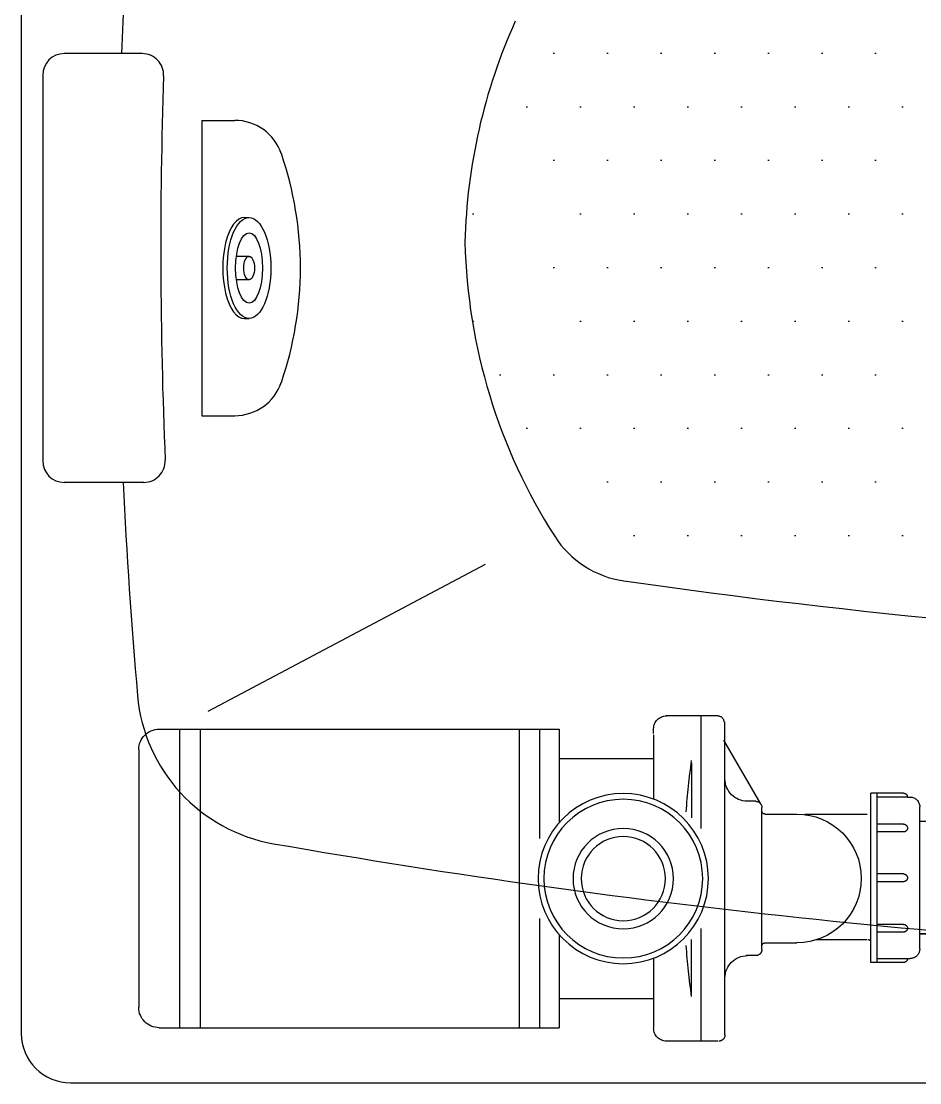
# Model space of a CAD drawing. Header units: millimetres. Extents: x -1273.38 to -1271.88, y 2265.06 to 2265.82.
# Drawn here: x -1273.3751 to -1272.9563, y 2265.0558 to 2265.5509 of the extents above; entities that cross this region are included whole.
import ezdxf

# ---------------------------------------------------------------- set-up
doc = ezdxf.new("R2010")
doc.units = ezdxf.units.MM
doc.header["$LTSCALE"] = 10
doc.linetypes.add('HIDDEN', pattern=[0.375, 0.25, -0.125])
doc.layers.add('jacuzzi', color=1, linetype='Continuous')

msp = doc.modelspace()

# ---------------------------------------------------------------- hatches: boundary and pattern name
at = {"layer": 'jacuzzi'}
h = msp.add_hatch(dxfattribs=at)
h.set_pattern_fill('DOTS', color=256, scale=40, style=0)
h.set_pattern_definition([(0, (-1272.57691, 2264.08599), (0.0125, 0.025), [0, -0.025])])
edge = h.paths.add_edge_path()
edge.add_ellipse((-1272.62507, 2263.93157), major_axis=(1.21354, 1.21354), ratio=1, start_angle=28.48765, end_angle=61.62594)
edge.add_ellipse((-1272.15037, 2265.53289), major_axis=(0.03253, 0.03253), ratio=1, start_angle=341.1105, end_angle=388.4877)
edge.add_ellipse((-1272.34852, 2265.43577), major_axis=(-0.18857, 0.18857), ratio=1, start_angle=198.4199, end_angle=251.1105)
edge.add_ellipse((-1272.15117, 2265.33703), major_axis=(0.03253, 0.03253), ratio=1, start_angle=233.3485, end_angle=288.4199)
edge.add_ellipse((-1272.62507, 2268.56639), major_axis=(-2.34049, 2.34049), ratio=1, start_angle=137.47096, end_angle=143.34849)
edge.add_line((-1272.48208, 2265.25924), (-1272.50425, 2265.28074))
edge.add_line((-1272.55618, 2265.27717), (-1272.50425, 2265.28074))
edge.add_ellipse((-1272.55681, 2265.30716), major_axis=(-0.02121, 0.02121), ratio=1, start_angle=45, end_angle=135.7973)
edge.add_ellipse((-1272.62507, 2265.31877), major_axis=(0.02706, 0.02706), ratio=1, start_angle=315, end_angle=495)
edge.add_ellipse((-1272.69334, 2265.30716), major_axis=(0.02121, 0.02121), ratio=1, start_angle=224.2027, end_angle=315)
edge.add_line((-1272.58681, 2265.31877), (-1272.58681, 2265.30716))
edge.add_line((-1272.66334, 2265.31877), (-1272.66334, 2265.30716))
edge.add_line((-1272.69397, 2265.27717), (-1272.7459, 2265.28074))
edge.add_line((-1272.76807, 2265.25924), (-1272.7459, 2265.28074))
edge.add_ellipse((-1272.62507, 2268.56639), major_axis=(-2.34049, 2.34049), ratio=1, start_angle=126.85194, end_angle=132.52904)
edge.add_ellipse((-1273.08768, 2265.33539), major_axis=(-0.03253, 0.03253), ratio=1, start_angle=77.5592, end_angle=126.8519)
edge.add_ellipse((-1272.90169, 2265.45415), major_axis=(0.18857, 0.18857), ratio=1, start_angle=136.3713, end_angle=167.5592)
edge.add_ellipse((-1272.90169, 2265.44139), major_axis=(-0.18857, 0.18857), ratio=1, start_angle=20.7595, end_angle=43.6287)
edge.add_ellipse((-1273.10298, 2265.53202), major_axis=(-0.03247, 0.03247), ratio=1, start_angle=-28.3741, end_angle=20.7595)

# ---------------------------------------------------------------- linework, layer by layer
at = {"layer": 'jacuzzi', "color": 3}
for p, q in [((-1273.37507, 2265.79281), (-1273.37507, 2265.07873)), ((-1273.35211, 2265.05577), (-1271.89803, 2265.05577))]:
    msp.add_line(p, q, dxfattribs=at)
at = {"layer": 'jacuzzi'}
for p, q in [((-1273.3187, 2265.53577), (-1273.35507, 2265.53577)), ((-1273.36507, 2265.52577), (-1273.36507, 2265.34577)), ((-1273.29089, 2265.50465), (-1273.27558, 2265.50465)), ((-1273.29089, 2265.50465), (-1273.29089, 2265.36689)), ((-1273.27101, 2265.45934), (-1273.26889, 2265.45934)), ((-1273.26889, 2265.44121), (-1273.27482, 2265.44121)), ((-1273.26889, 2265.43033), (-1273.27482, 2265.43033)), ((-1273.27101, 2265.4122), (-1273.26889, 2265.4122)), ((-1273.29089, 2265.36689), (-1273.27558, 2265.36689)), ((-1273.31799, 2265.33577), (-1273.35507, 2265.33577)), ((-1273.28798, 2265.2291), (-1273.1587, 2265.29771))]:
    msp.add_line(p, q, dxfattribs=at)
at = {"layer": 'jacuzzi', "linetype": 'HIDDEN'}
for p, q in [((-1273.05045, 2265.22691), (-1273.07451, 2265.22691)), ((-1273.0582, 2265.17429), (-1273.0582, 2265.22691)), ((-1273.31079, 2265.2207), (-1273.12445, 2265.2207)), ((-1273.30125, 2265.2207), (-1273.30125, 2265.08145)), ((-1273.29171, 2265.2207), (-1273.29171, 2265.08145)), ((-1273.14302, 2265.2207), (-1273.14302, 2265.08145)), ((-1273.13348, 2265.2207), (-1273.13348, 2265.16964)), ((-1273.12445, 2265.2207), (-1273.12445, 2265.18295)), ((-1273.12445, 2265.2207), (-1273.12445, 2265.17704)), ((-1273.08036, 2265.21874), (-1273.08036, 2265.2209)), ((-1273.08036, 2265.21874), (-1273.08036, 2265.2209)), ((-1273.04711, 2265.07807), (-1273.04711, 2265.22404)), ((-1273.12445, 2265.21867), (-1273.12445, 2265.18295)), ((-1273.12445, 2265.21867), (-1273.12445, 2265.18295)), ((-1273.08036, 2265.21801), (-1273.08036, 2265.18807)), ((-1273.03028, 2265.18561), (-1273.04758, 2265.21559)), ((-1273.32033, 2265.21117), (-1273.32033, 2265.09099)), ((-1273.12445, 2265.20695), (-1273.08036, 2265.20695)), ((-1273.06267, 2265.20499), (-1273.06267, 2265.1794)), ((-1272.97921, 2265.1119), (-1272.97921, 2265.1908)), ((-1272.96386, 2265.1908), (-1272.97921, 2265.1908)), ((-1272.97624, 2265.1119), (-1272.97624, 2265.1908)), ((-1273.03276, 2265.18704), (-1273.03669, 2265.18704)), ((-1272.96206, 2265.189), (-1272.97624, 2265.189)), ((-1272.96206, 2265.189), (-1272.96084, 2265.189)), ((-1272.96206, 2265.18896), (-1272.96084, 2265.18896)), ((-1273.02989, 2265.11793), (-1273.02989, 2265.18418)), ((-1273.02844, 2265.18111), (-1273.01366, 2265.18111)), ((-1272.98077, 2265.18087), (-1273.00991, 2265.18087)), ((-1272.95634, 2265.1182), (-1272.95634, 2265.1845)), ((-1272.95634, 2265.11815), (-1272.95634, 2265.18445)), ((-1272.96386, 2265.17638), (-1272.97624, 2265.17638)), ((-1272.92532, 2265.17757), (-1272.95634, 2265.17757)), ((-1272.96386, 2265.17278), (-1272.97624, 2265.17278)), ((-1272.96386, 2265.15315), (-1272.97624, 2265.15315)), ((-1272.96386, 2265.14955), (-1272.97624, 2265.14955)), ((-1273.13348, 2265.13233), (-1273.13348, 2265.08145)), ((-1273.0582, 2265.07521), (-1273.0582, 2265.12768)), ((-1272.96386, 2265.12965), (-1272.97624, 2265.12965)), ((-1272.96386, 2265.12605), (-1272.97624, 2265.12605)), ((-1273.12445, 2265.12494), (-1273.12445, 2265.08145)), ((-1273.06267, 2265.09699), (-1273.06267, 2265.12258)), ((-1273.02844, 2265.12101), (-1273.01366, 2265.12101)), ((-1272.98077, 2265.12246), (-1273.00442, 2265.12246)), ((-1272.97993, 2265.12237), (-1272.98043, 2265.12237)), ((-1272.92532, 2265.12518), (-1272.95634, 2265.12518)), ((-1272.92532, 2265.12513), (-1272.95634, 2265.12513)), ((-1273.08036, 2265.11391), (-1273.08036, 2265.09003)), ((-1273.03276, 2265.11507), (-1273.03716, 2265.11507)), ((-1272.96386, 2265.1119), (-1272.97921, 2265.1119)), ((-1272.97624, 2265.1137), (-1272.96084, 2265.1137)), ((-1273.12445, 2265.09499), (-1273.12445, 2265.08145)), ((-1273.08036, 2265.09499), (-1273.12445, 2265.09499)), ((-1273.08036, 2265.09499), (-1273.08036, 2265.09003)), ((-1273.08036, 2265.09003), (-1273.08036, 2265.08337)), ((-1273.08036, 2265.09003), (-1273.08036, 2265.08337)), ((-1273.31079, 2265.08145), (-1273.12445, 2265.08145)), ((-1273.08036, 2265.08337), (-1273.08036, 2265.08121)), ((-1273.08036, 2265.08337), (-1273.08036, 2265.08121)), ((-1273.05759, 2265.07521), (-1273.07435, 2265.07521)), ((-1273.05759, 2265.07521), (-1273.07435, 2265.07521)), ((-1273.05045, 2265.07521), (-1273.05898, 2265.07521))]:
    msp.add_line(p, q, dxfattribs=at)
at = {"layer": 'jacuzzi'}
for centre, major_axis, ratio, start_param, end_param in [((-1270.9537, 2265.44513), (-1.68035, 1.68035), 1, 0.697433, 0.747248), ((-1272.90169, 2265.44139), (-0.18857, 0.18857), 1, 0.362321, 0.761464), ((-1273.35507, 2265.52577), (-0.00707, 0.00707), 1, -0.785398, 0.785398), ((-1273.3187, 2265.52577), (-0.00707, 0.00707), 1, 3.892908, 5.497787), ((-1270.9537, 2265.44513), (1.66621, 1.66621), 1, 2.322112, 2.398196), ((-1273.27558, 2265.48169), (-0.01623, 0.01623), 1, 4.257288, 5.497787), ((-1273.40951, 2265.43577), (0.11635, 0.11635), 1, 5.16749, 5.828084), ((-1273.27101, 2265.43577), (0, 0.02357), 0.431953, 0, 3.141593), ((-1272.90169, 2265.45415), (0.18857, 0.18857), 1, 2.380129, 2.92446), ((-1273.26889, 2265.43577), (0, 0.00544), 0.461888, -1.570796, 4.712389), ((-1273.27558, 2265.38985), (0.01623, 0.01623), 1, 3.926991, 5.16749), ((-1273.35507, 2265.34577), (-0.00707, 0.00707), 1, 0.785398, 2.356194), ((-1273.31799, 2265.34577), (0.00707, 0.00707), 1, 3.926991, 5.539789), ((-1270.9537, 2265.44513), (1.68035, 1.68035), 1, 2.402232, 2.44416), ((-1273.08768, 2265.33539), (-0.03253, 0.03253), 1, 1.353664, 2.213984), ((-1272.62507, 2268.56639), (-2.34049, 2.34049), 1, 2.213984, 2.313068), ((-1273.24418, 2265.24313), (0.05445, 0.05445), 1, 2.44416, 3.753536), ((-1272.62507, 2268.77656), (-2.59102, 2.59102), 1, 2.18274, 2.322075)]:
    msp.add_ellipse(centre, major_axis=major_axis, ratio=ratio, start_param=start_param, end_param=end_param, dxfattribs=at)
for major_axis, ratio in [((0, 0.02357), 0.431953), ((0, 0.01646), 0.381644)]:
    msp.add_ellipse((-1273.26889, 2265.43577), major_axis=major_axis, ratio=ratio, dxfattribs=at)
at = {"layer": 'jacuzzi', "linetype": 'HIDDEN', "extrusion": (0, 0, -1)}
for centre, major_axis, start_param, end_param in [((-1273.07435, 2265.2209), (-0.00425, 0.00425), 5.497787, 7.068583), ((-1273.07435, 2265.2209), (-0.00425, 0.00425), 5.497787, 7.068583), ((-1273.05045, 2265.22404), (0.00202, 0.00202), -0.785398, 0.785398), ((-1273.31079, 2265.21117), (-0.00674, 0.00674), 5.497787, 7.068583), ((-1272.64843, 2265.15054), (-0.29553, 0.29553), 5.573471, 5.630951), ((-1273.03669, 2265.19746), (-0.00737, 0.00737), 3.926991, 5.497787), ((-1273.09451, 2265.15099), (0.02806, 0.02806), 0.785398, 7.068583), ((-1272.96386, 2265.189), (-0.00127, 0.00127), 0.785398, 2.356194), ((-1273.09451, 2265.15099), (0.02617, 0.02617), 0.785398, 7.068583), ((-1273.03276, 2265.18418), (0.00202, 0.00202), -0.785398, 0.785398), ((-1272.96084, 2265.1845), (0.00318, 0.00318), -0.785398, 0.785398), ((-1273.02844, 2265.18256), (-0.00103, 0.00103), 3.926991, 5.497787), ((-1273.01366, 2265.15106), (0.02125, 0.02125), -0.785398, 2.356194), ((-1272.96386, 2265.17458), (-0.00127, 0.00127), 0.785398, 3.926991), ((-1273.09451, 2265.15099), (-0.01655, 0.01655), 2.356194490188689, 8.639379797368274), ((-1273.09451, 2265.15099), (0.01388, 0.01388), 0.785398, 7.068583), ((-1272.96386, 2265.15135), (-0.00127, 0.00127), 0.785398, 3.926991), ((-1272.96386, 2265.12785), (-0.00127, 0.00127), 0.785398, 3.926991), ((-1273.02844, 2265.11955), (0.00103, 0.00103), 3.926991, 5.497787), ((-1272.97993, 2265.12163), (0.000525, 0.000525), -0.785398, 0.526073), ((-1272.64843, 2265.15144), (0.29553, 0.29553), 3.793827, 3.851307), ((-1273.03276, 2265.11793), (-0.00202, 0.00202), 2.356194, 3.926991), ((-1272.96084, 2265.1182), (-0.00318, 0.00318), 2.356194, 3.926991), ((-1273.03669, 2265.10465), (-0.00737, 0.00737), 5.497787, 7.068583), ((-1272.96386, 2265.1137), (0.00127, 0.00127), 0.785398, 2.356194), ((-1273.31079, 2265.09099), (-0.00674, 0.00674), 3.926991, 5.497787), ((-1273.07435, 2265.08121), (-0.00425, 0.00425), 3.926991, 5.497787), ((-1273.07435, 2265.08121), (-0.00425, 0.00425), 3.926991, 5.497787), ((-1273.04997, 2265.07807), (-0.00202, 0.00202), 2.356194, 3.926991)]:
    msp.add_ellipse(centre, major_axis=major_axis, ratio=1, start_param=start_param, end_param=end_param, dxfattribs=at)
at = {"layer": 'jacuzzi', "color": 3}
msp.add_ellipse((-1273.35211, 2265.07873), major_axis=(0.01623, 0.01623), ratio=1, start_param=2.356194, end_param=3.926991, dxfattribs=at)

doc.saveas('drawing.dxf')
